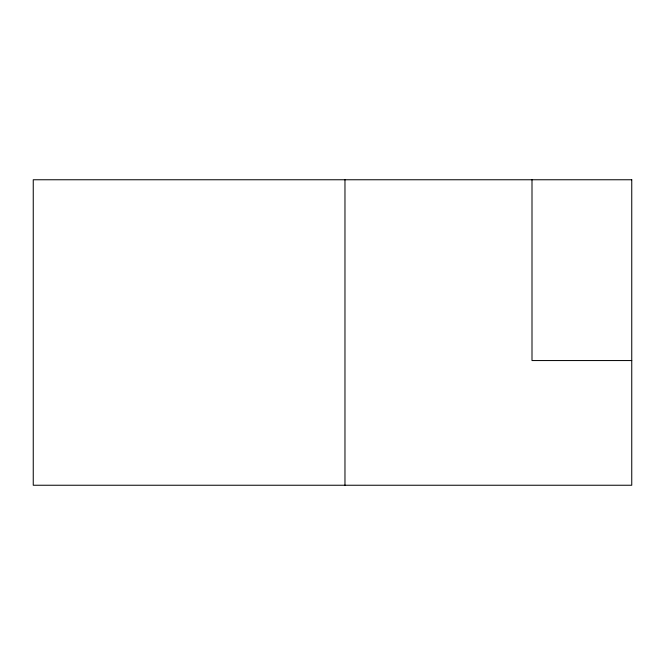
<?xml version="1.0" encoding="UTF-8"?>
<svg xmlns="http://www.w3.org/2000/svg" width="665" height="665" viewBox="0 0 665 665"><rect width="100%" height="100%" fill="white"/><g stroke="black" fill="none" stroke-linecap="round" stroke-linejoin="round"><path stroke-width="1" d="M631.75 360.555L532 360.555L532 179.758M344.969 179.758L344.969 485.242M631.75 179.758L33.25 179.758L33.25 485.242L631.75 485.242L631.75 179.758"/></g></svg>
